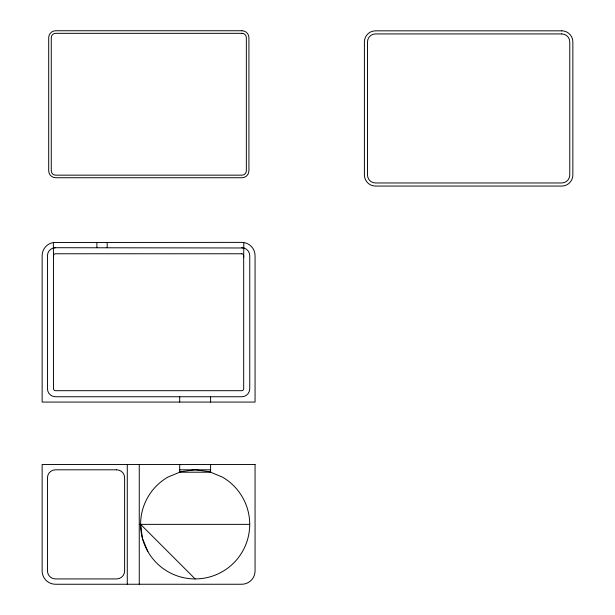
<?xml version="1.0" encoding="UTF-8"?>
<svg xmlns="http://www.w3.org/2000/svg" width="615" height="615" viewBox="0 0 615 615"><rect width="100%" height="100%" fill="white"/><g stroke="black" fill="none" stroke-linecap="round" stroke-linejoin="round"><path stroke-width="0.92" d="M243.686 257.508L243.824 242.825M53.528 257.508L53.382 247.976L55.45 247.707L243.824 247.976M179.703 469.806L210.599 469.806M139.259 524.364L249.713 524.364M195.155 578.93L140.589 524.364L142.449 538.486L147.9 551.647M210.599 396.752L210.599 402.072M210.599 464.479L210.599 472.212L179.703 472.212L179.703 464.479M179.703 396.752L179.703 402.072M139.259 464.479L139.259 584.25M127.282 464.479L127.282 584.25M107.179 242.379L107.179 247.707M96.878 242.379L96.878 247.707M53.382 242.825L53.382 247.976M55.45 247.707A7.987 7.987 0 0 0 47.463 255.686L47.463 388.765A7.987 7.987 0 0 0 55.45 396.752L241.757 396.752A7.987 7.987 0 0 0 249.744 388.765L249.744 255.686A7.987 7.987 0 0 0 241.757 247.707M181.033 471.659L167.872 477.117A54.558 54.558 0 0 0 153.358 559.435A54.558 54.558 0 0 0 236.952 559.435A54.558 54.558 0 0 0 222.43 477.117L209.277 471.659L195.155 469.806L181.033 471.659M53.713 242.495L52.006 242.833A13.307 13.307 0 0 0 42.143 255.686L42.143 402.072L255.064 402.072L255.064 255.686A13.307 13.307 0 0 0 245.201 242.833L241.757 242.379L53.713 242.495M241.964 30.75L55.658 30.75A6.957 6.957 0 0 0 48.7 37.707L48.7 170.786A6.957 6.957 0 0 0 55.658 177.735L241.964 177.735A6.957 6.957 0 0 0 248.921 170.786L248.921 37.707A6.957 6.957 0 0 0 241.964 30.75M561.779 30.835L375.473 30.835A11.078 11.078 0 0 0 364.403 41.905L364.403 174.983A11.078 11.078 0 0 0 375.473 186.061L561.779 186.061A11.078 11.078 0 0 0 572.857 174.983L572.857 41.905A11.078 11.078 0 0 0 561.779 30.835M241.964 33.325L55.658 33.325A4.382 4.382 0 0 0 51.276 37.707L51.276 170.786A4.382 4.382 0 0 0 55.658 175.16L241.964 175.16A4.382 4.382 0 0 0 246.346 170.786L246.346 37.707A4.382 4.382 0 0 0 241.964 33.325M561.779 33.925L375.473 33.925A7.987 7.987 0 0 0 367.493 41.905L367.493 174.983A7.987 7.987 0 0 0 375.473 182.97L561.779 182.97A7.987 7.987 0 0 0 569.767 174.983L569.767 41.905A7.987 7.987 0 0 0 561.779 33.925M241.757 253.764L55.45 253.764A1.93 1.93 0 0 0 53.528 255.686L53.528 388.765A1.93 1.93 0 0 0 55.45 390.694L241.757 390.694A1.93 1.93 0 0 0 243.686 388.765L243.686 255.686A1.93 1.93 0 0 0 241.757 253.764M255.064 464.479L42.143 464.479L42.143 570.943A13.307 13.307 0 0 0 55.45 584.25L241.757 584.25A13.307 13.307 0 0 0 255.064 570.943L255.064 464.479M116.635 469.806L55.45 469.806A7.987 7.987 0 0 0 47.463 477.786L47.463 570.943A7.987 7.987 0 0 0 55.45 578.93L116.635 578.93A7.987 7.987 0 0 0 124.622 570.943L124.622 477.786A7.987 7.987 0 0 0 116.635 469.806"/></g></svg>
